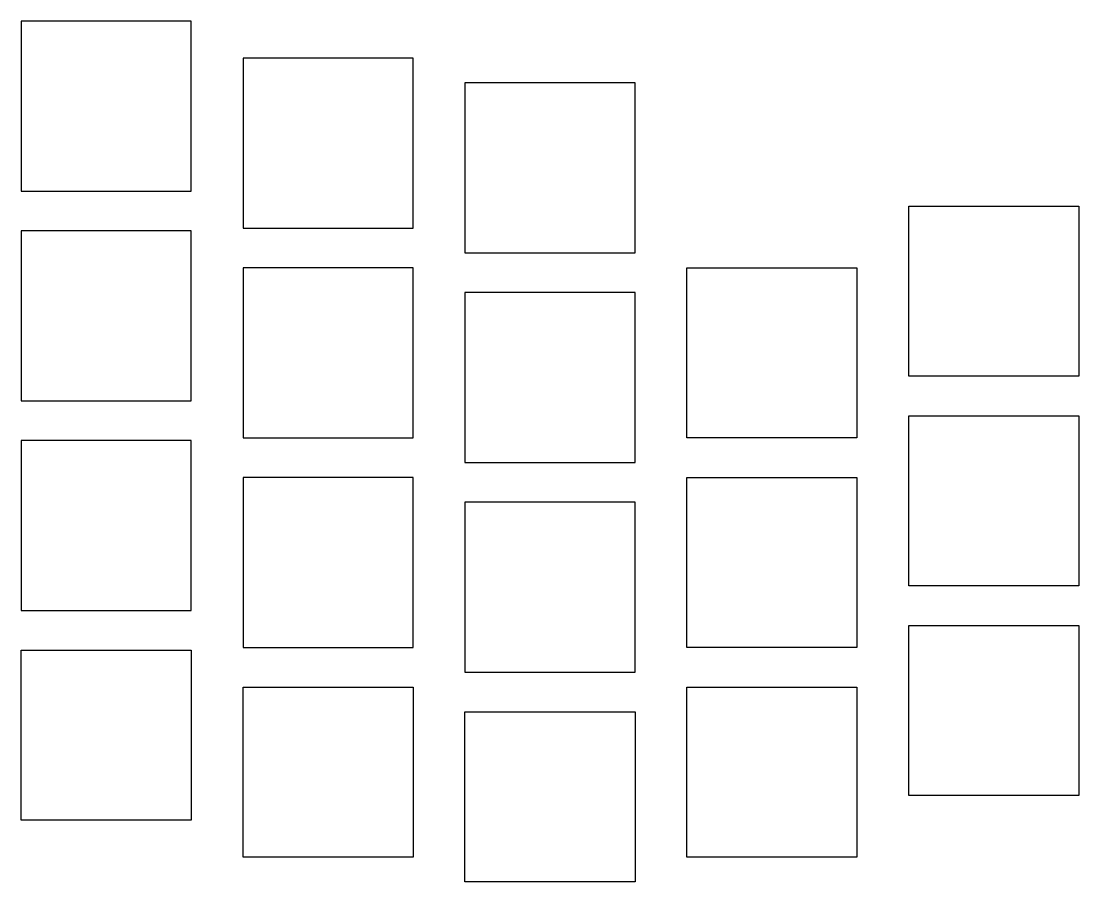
# Model space of a CAD drawing. Header units: millimetres. Extents: x -58.2 to 27.6, y -4.8 to 65.
import ezdxf

# ---------------------------------------------------------------- set-up
doc = ezdxf.new("R2010")
doc.units = ezdxf.units.MM

msp = doc.modelspace()

# ---------------------------------------------------------------- linework, layer by layer
for points in [[(-44.387, 65.022), (-58.187, 65.022), (-58.187, 51.222), (-44.387, 51.222)], [(-26.387, 62.022), (-40.187, 62.022), (-40.187, 48.222), (-26.387, 48.222)], [(-22.187, 60.022), (-22.187, 46.222), (-8.387, 46.222), (-8.387, 60.022)], [(27.613, 36.222), (13.813, 36.222), (13.813, 50.022), (27.613, 50.022)], [(-44.387, 48.022), (-58.187, 48.022), (-58.187, 34.222), (-44.387, 34.222)], [(-26.387, 45.022), (-40.187, 45.022), (-40.187, 31.222), (-26.387, 31.222)], [(9.613, 31.222), (-4.187, 31.222), (-4.187, 45.022), (9.613, 45.022)], [(-22.187, 43.022), (-22.187, 29.222), (-8.387, 29.222), (-8.387, 43.022)], [(27.613, 19.222), (13.813, 19.222), (13.813, 33.022), (27.613, 33.022)], [(-44.387, 31.022), (-58.187, 31.022), (-58.187, 17.222), (-44.387, 17.222)], [(-26.387, 28.022), (-40.187, 28.022), (-40.187, 14.222), (-26.387, 14.222)], [(9.613, 14.222), (-4.187, 14.222), (-4.187, 28.022), (9.613, 28.022)], [(-22.187, 26.022), (-22.187, 12.222), (-8.387, 12.222), (-8.387, 26.022)], [(27.613, 2.222), (13.813, 2.222), (13.813, 16.022), (27.613, 16.022)], [(-44.387, 0.222), (-58.187, 0.222), (-58.187, 14.022), (-44.387, 14.022)], [(-26.387, -2.778), (-40.187, -2.778), (-40.187, 11.022), (-26.387, 11.022)], [(9.613, -2.778), (-4.187, -2.778), (-4.187, 11.022), (9.613, 11.022)], [(-8.387, -4.778), (-22.187, -4.778), (-22.187, 9.022), (-8.387, 9.022)]]:
    msp.add_lwpolyline(points, close=True)

doc.saveas('drawing.dxf')
